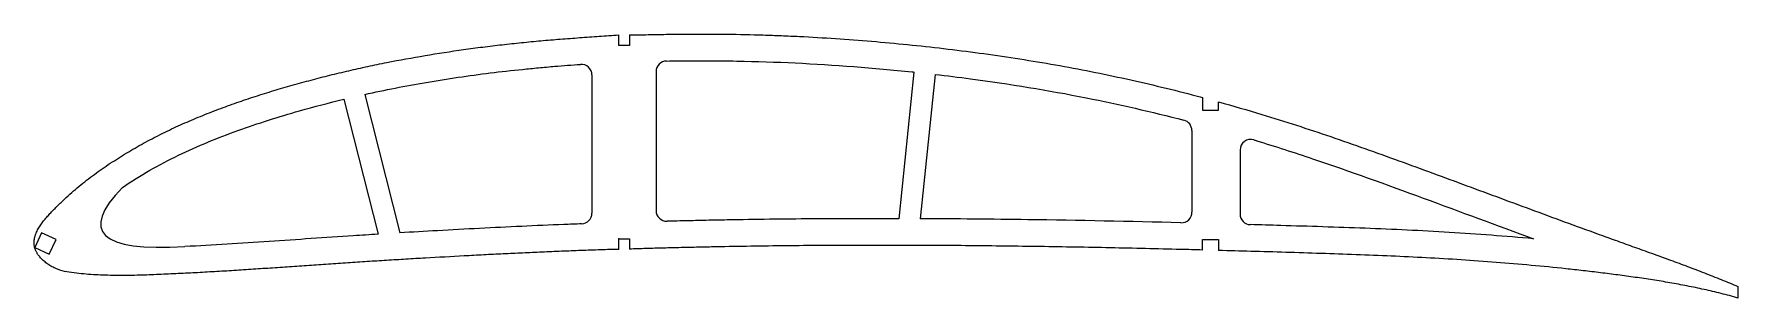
# Model space of a CAD drawing. Header units: millimetres. Extents: x 9 to 328, y 17 to 67.
import ezdxf

# ---------------------------------------------------------------- set-up
doc = ezdxf.new("R2010")
doc.units = ezdxf.units.MM
doc.layers.add('10', color=7, linetype='Continuous')

msp = doc.modelspace()

# ---------------------------------------------------------------- linework, layer by layer
for p, q in [((118.59, 64.76), (118.59, 66.75)), ((120.59, 64.76), (118.59, 64.76)), ((120.59, 66.76), (120.59, 64.76)), ((113.59, 59.25), (113.59, 33.35)), ((125.59, 59.87), (125.59, 33.83)), ((173.78, 59.8), (170.97, 32.32)), ((177.76, 59.36), (174.99, 32.31)), ((67.21, 54.7), (73.59, 29.4)), ((71.11, 55.6), (77.65, 29.65)), ((227.77, 55.03), (227.77, 52.63)), ((230.77, 52.63), (230.77, 54.21)), ((227.77, 52.63), (230.77, 52.63)), ((225.77, 48.84), (225.77, 33.55)), ((234.77, 45.18), (234.77, 33.2)), ((118.59, 26.57), (118.59, 28.57)), ((118.59, 28.57), (120.59, 28.57)), ((120.59, 28.57), (120.59, 26.62)), ((227.77, 26.44), (227.77, 28.44)), ((227.77, 28.44), (230.77, 28.44)), ((230.77, 28.44), (230.77, 26.36))]:
    msp.add_line(p, q)
at = {"color": 7, "linetype": 'Continuous', "lineweight": 25}
for p, q in [((25.79, 38.18), (25.79, 38.18)), ((10.68, 29.66), (9.41, 26.94)), ((13.4, 28.39), (10.68, 29.66)), ((9.41, 26.94), (12.13, 25.68)), ((12.13, 25.68), (13.4, 28.39)), ((37.49, 27.09), (37.48, 27.09)), ((327.86, 19.61), (327.86, 17.45))]:
    msp.add_line(p, q, dxfattribs=at)
for centre, start, end in [((111.59, 59.25), 0, 94.3022), ((127.59, 59.87), 91.0041, 180), ((223.77, 48.84), 0, 75.4171), ((236.77, 45.18), 73.0814, 180), ((111.59, 33.35), 272.1014, 0), ((127.59, 33.83), 180, 271.5689), ((223.77, 33.55), 268.5379, 360), ((236.77, 33.2), 180, 268.3775)]:
    msp.add_arc(centre, 2, start, end)
for points, knots in [([(120.59, 66.76), (121.05, 66.76), (122.63, 66.78), (125.35, 66.83), (128.73, 66.9), (132.11, 66.93), (135.49, 66.93), (140, 66.89), (144.51, 66.79), (149.01, 66.63), (153.52, 66.43), (159.14, 66.1), (165.89, 65.59), (172.62, 64.97), (179.35, 64.23), (186.06, 63.38), (192.75, 62.41), (201.65, 60.95), (212.71, 58.78), (222.13, 56.52), (227.12, 55.2), (227.77, 55.03)], [0.0092414, 0.0092414, 0.0092414, 0.0092414, 0.015625, 0.03125, 0.046875, 0.0625, 0.078125, 0.09375, 0.125, 0.140625, 0.15625, 0.1875, 0.21875, 0.25, 0.28125, 0.3125, 0.34375, 0.375, 0.4375, 0.5, 0.509189, 0.509189, 0.509189, 0.509189]), ([(118.59, 26.57), (117.46, 26.54), (115.72, 26.49), (113.37, 26.41), (111.55, 26.35), (109.73, 26.28), (107.91, 26.2), (106.09, 26.12), (103.66, 26.02), (100.63, 25.88), (96.99, 25.71), (93.35, 25.53), (88.51, 25.27), (83.66, 25), (78.82, 24.72), (75.19, 24.49), (71.57, 24.27), (67.94, 24.03), (64.32, 23.79), (60.69, 23.54), (57.07, 23.29), (53.44, 23.04), (49.82, 22.8), (46.2, 22.56), (42.58, 22.35), (39.56, 22.18), (37.14, 22.06), (35.33, 21.97), (33.52, 21.89), (31.7, 21.81), (29.89, 21.74), (28.08, 21.69), (26.26, 21.67), (24.45, 21.67), (22.64, 21.71), (20.82, 21.79), (19.01, 21.91), (17.21, 22.08), (15.41, 22.31), (13.94, 22.71), (12.84, 23.2), (12.18, 23.58), (11.69, 23.92), (11.21, 24.29), (10.76, 24.7), (10.41, 25.09), (10.21, 25.33), (10.07, 25.51), (9.95, 25.69), (9.83, 25.89), (9.73, 26.09), (9.62, 26.29), (9.52, 26.49), (9.45, 26.71), (9.39, 26.92), (9.35, 27.15), (9.31, 27.37), (9.29, 27.67), (9.28, 28.05), (9.33, 28.43), (9.39, 28.72), (9.44, 28.94), (9.51, 29.16), (9.6, 29.45), (9.75, 29.8), (9.95, 30.2), (10.24, 30.73), (10.66, 31.36), (11.21, 32.08), (11.8, 32.77), (12.41, 33.44), (13.04, 34.09), (13.68, 34.74), (14.54, 35.59), (15.64, 36.62), (17, 37.82), (18.4, 38.97), (19.83, 40.09), (21.78, 41.52), (24.29, 43.21), (27.37, 45.12), (30.53, 46.9), (33.76, 48.56), (37.05, 50.09), (40.39, 51.51), (43.77, 52.84), (47.18, 54.08), (50.62, 55.24), (54.08, 56.33), (57.57, 57.35), (61.07, 58.31), (64.59, 59.22), (68.12, 60.06), (71.67, 60.86), (76.42, 61.84), (82.38, 62.93), (88.37, 63.86), (93.18, 64.5), (96.8, 64.94), (100.42, 65.32), (104.04, 65.68), (107.68, 65.97), (111.31, 66.25), (114.95, 66.52), (117.37, 66.68), (118.59, 66.75)], [0.4725269, 0.4725269, 0.4725269, 0.4725269, 0.4802032, 0.4843286, 0.4884539, 0.4925793, 0.4967047, 0.5008301, 0.5049554, 0.5132062, 0.5214569, 0.5297077, 0.5379584, 0.5544599, 0.5627106, 0.5709614, 0.5792121, 0.5874629, 0.5957136, 0.6039643, 0.6122151, 0.6204658, 0.6287166, 0.6369673, 0.6452181, 0.6534688, 0.6575942, 0.6617195, 0.6658449, 0.6699703, 0.6740957, 0.678221, 0.6823464, 0.6864718, 0.6905971, 0.6947225, 0.6988479, 0.7029733, 0.7070986, 0.711224, 0.7132867, 0.7153494, 0.7163807, 0.7174121, 0.7194747, 0.7205061, 0.7210218, 0.7215374, 0.7220531, 0.7225688, 0.7230844, 0.7236001, 0.7241158, 0.7246315, 0.7251471, 0.7256628, 0.7261785, 0.7266941, 0.7277255, 0.7287568, 0.7292725, 0.7297882, 0.7303038, 0.7308195, 0.7318509, 0.7328822, 0.7339135, 0.7359762, 0.7380389, 0.7401016, 0.7421643, 0.744227, 0.7462897, 0.7483523, 0.7524777, 0.7566031, 0.7607285, 0.7648538, 0.7689792, 0.7772299, 0.7854807, 0.7937314, 0.8019822, 0.8102329, 0.8184837, 0.8267344, 0.8349851, 0.8432359, 0.8514866, 0.8597374, 0.8679881, 0.8762389, 0.8844896, 0.8927403, 0.9009911, 0.9174926, 0.9339941, 0.9422448, 0.9504955, 0.9587463, 0.966997, 0.9752478, 0.9834985, 0.9917493, 1, 1, 1, 1]), ([(71.11, 55.6), (74.91, 56.45), (78.73, 57.2), (86.55, 58.54), (90.56, 59.13), (96.58, 59.88), (98.58, 60.1), (101.6, 60.41), (102.61, 60.51), (104.62, 60.7), (105.63, 60.79), (108.23, 61), (109.84, 61.12), (111.44, 61.24)], [0.5046131, 0.5046131, 0.5046131, 0.5046131, 0.625, 0.625, 0.75, 0.75, 0.8125, 0.8125, 0.84375, 0.84375, 0.875, 0.875, 0.9246405, 0.9246405, 0.9246405, 0.9246405]), ([(127.55, 61.87), (128.27, 61.89), (128.99, 61.9), (133.36, 61.95), (137.02, 61.94), (147.97, 61.73), (155.27, 61.38), (166.2, 60.55), (169.84, 60.22), (173.58, 59.82), (173.68, 59.81), (173.78, 59.8)], [0.0502331, 0.0502331, 0.0502331, 0.0502331, 0.0625, 0.0625, 0.125, 0.125, 0.25, 0.25, 0.3125, 0.3125, 0.3142357, 0.3142357, 0.3142357, 0.3142357]), ([(177.76, 59.36), (179.97, 59.11), (182.18, 58.84), (191.64, 57.57), (198.85, 56.4), (212.14, 53.75), (218.22, 52.35), (224.27, 50.78)], [0.3370016, 0.3370016, 0.3370016, 0.3370016, 0.375, 0.375, 0.5, 0.5, 0.6068873, 0.6068873, 0.6068873, 0.6068873]), ([(25.79, 38.18), (27.48, 39.32), (29.2, 40.39), (32.7, 42.39), (34.48, 43.33), (38.09, 45.08), (39.93, 45.89), (43.63, 47.43), (45.51, 48.15), (51.18, 50.2), (55.02, 51.42), (61.67, 53.31), (64.44, 54.03), (67.21, 54.7)], [0, 0, 0, 0, 0.0625, 0.0625, 0.125, 0.125, 0.1875, 0.1875, 0.25, 0.25, 0.375, 0.375, 0.4633568, 0.4633568, 0.4633568, 0.4633568]), ([(230.77, 54.21), (233.47, 53.46), (238.33, 52.05), (245.31, 49.85), (253.87, 46.99), (262.36, 43.96), (270.82, 40.85), (277.16, 38.5), (283.51, 36.15), (289.85, 33.8), (296.19, 31.46), (301.49, 29.53), (305.73, 27.99), (308.91, 26.85), (312.09, 25.7), (315.27, 24.55), (318.44, 23.37), (321.6, 22.16), (324.74, 20.91), (326.83, 20.06), (327.86, 19.61)], [0.5235568, 0.5235568, 0.5235568, 0.5235568, 0.5625, 0.59375, 0.625, 0.6875, 0.71875, 0.75, 0.78125, 0.8125, 0.84375, 0.875, 0.890625, 0.90625, 0.921875, 0.9375, 0.953125, 0.96875, 0.984375, 1, 1, 1, 1]), ([(237.35, 47.09), (237.53, 47.04), (237.71, 46.98), (241.4, 45.85), (244.88, 44.72), (255.28, 41.21), (262.16, 38.71), (275.9, 33.64), (282.76, 31.08), (289.63, 28.55)], [0.6842626, 0.6842626, 0.6842626, 0.6842626, 0.6875, 0.6875, 0.75, 0.75, 0.875, 0.875, 1, 1, 1, 1]), ([(170.97, 32.32), (168.49, 32.32), (166.01, 32.32), (158.28, 32.3), (153.02, 32.27), (145.13, 32.18), (142.51, 32.14), (138.56, 32.07), (137.25, 32.05), (134.62, 31.99), (133.31, 31.96), (130.68, 31.91), (129.36, 31.88), (127.91, 31.84), (127.78, 31.84), (127.64, 31.83)], [0.4705464, 0.4705464, 0.4705464, 0.4705464, 0.5, 0.5, 0.5625, 0.5625, 0.59375, 0.59375, 0.609375, 0.609375, 0.625, 0.625, 0.640625, 0.640625, 0.6422451, 0.6422451, 0.6422451, 0.6422451]), ([(223.71, 31.55), (214.17, 31.79), (204.62, 31.99), (188.38, 32.22), (181.68, 32.28), (174.99, 32.31)], [0.2614995, 0.2614995, 0.2614995, 0.2614995, 0.375, 0.375, 0.4546161, 0.4546161, 0.4546161, 0.4546161]), ([(73.59, 29.4), (72.05, 29.31), (70.51, 29.21), (66.34, 28.94), (63.72, 28.76), (58.48, 28.4), (55.85, 28.22), (50.61, 27.86), (47.98, 27.69), (42.74, 27.36), (40.11, 27.22), (37.49, 27.09)], [0.856648, 0.856648, 0.856648, 0.856648, 0.875, 0.875, 0.90625, 0.90625, 0.9375, 0.9375, 0.96875, 0.96875, 1, 1, 1, 1]), ([(111.66, 31.35), (110.55, 31.31), (109.45, 31.27), (105.71, 31.12), (103.09, 31), (95.21, 30.64), (89.96, 30.36), (82.36, 29.94), (80, 29.8), (77.65, 29.65)], [0.705585, 0.705585, 0.705585, 0.705585, 0.71875, 0.71875, 0.75, 0.75, 0.8125, 0.8125, 0.8405218, 0.8405218, 0.8405218, 0.8405218]), ([(289.63, 28.55), (284.39, 29.03), (279.14, 29.42), (268.65, 30.06), (263.4, 30.31), (252.89, 30.71), (247.64, 30.88), (240.49, 31.09), (238.6, 31.14), (236.71, 31.2)], [0, 0, 0, 0, 0.0625, 0.0625, 0.125, 0.125, 0.1875, 0.1875, 0.2099885, 0.2099885, 0.2099885, 0.2099885]), ([(227.77, 26.44), (226.39, 26.48), (220.65, 26.63), (210.52, 26.87), (199.58, 27.06), (190.83, 27.18), (184.27, 27.25), (177.71, 27.3), (171.16, 27.32), (164.6, 27.32), (158.05, 27.3), (151.5, 27.25), (144.96, 27.17), (139.51, 27.09), (135.16, 27), (131.89, 26.93), (129.17, 26.87), (126.99, 26.81), (124.82, 26.75), (122.68, 26.68), (121.09, 26.63), (120.59, 26.62)], [0.2267295, 0.2267295, 0.2267295, 0.2267295, 0.2359762, 0.2654733, 0.2949703, 0.3097188, 0.3244673, 0.3392158, 0.3539643, 0.3687129, 0.3834614, 0.3982099, 0.4129584, 0.4277069, 0.4350812, 0.4424554, 0.4498297, 0.4535168, 0.4572039, 0.4645782, 0.4680034, 0.4680034, 0.4680034, 0.4680034]), ([(327.86, 17.45), (326.82, 17.77), (324.71, 18.3), (321.54, 19.06), (318.34, 19.73), (315.13, 20.32), (311.91, 20.85), (308.67, 21.33), (305.43, 21.77), (302.19, 22.18), (298.94, 22.57), (294.61, 23.05), (289.18, 23.59), (282.65, 24.14), (276.11, 24.61), (269.57, 24.99), (263.02, 25.31), (256.46, 25.58), (249.9, 25.8), (243.34, 26), (236.96, 26.19), (232.77, 26.3), (230.77, 26.36)], [0, 0, 0, 0, 0.0073743, 0.0147485, 0.0221228, 0.029497, 0.0368713, 0.0442455, 0.0516198, 0.0589941, 0.0663683, 0.0737426, 0.0884911, 0.1032396, 0.1179881, 0.1327366, 0.1474851, 0.1622337, 0.1769822, 0.1917307, 0.2064792, 0.2199886, 0.2199886, 0.2199886, 0.2199886])]:
    msp.add_open_spline(points, degree=3, knots=knots, dxfattribs=at)
msp.add_open_spline([(25.79, 38.18), (17.73, 29.85), (21.63, 26.15), (37.48, 27.09)], degree=3, dxfattribs=at)
at = {"layer": '10'}
msp.add_point((118.59, 28.57), dxfattribs=at)

doc.saveas('drawing.dxf')
